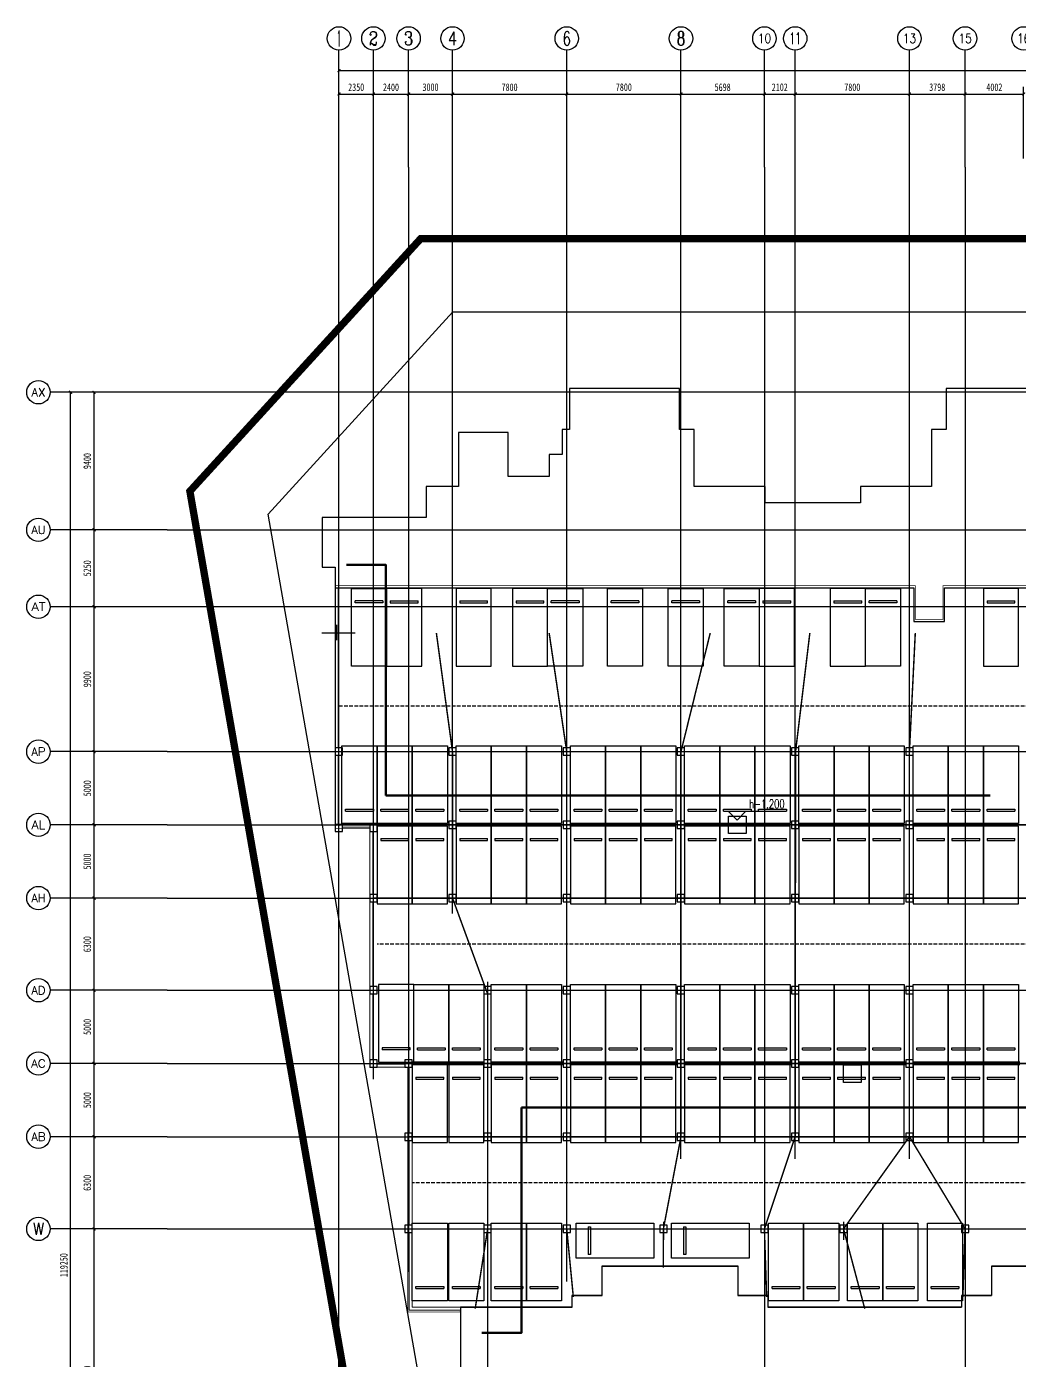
# Model space of a CAD drawing. Extents: x 64025 to 333417, y 2935 to 166261.
# Drawn here: x 64025 to 131804, y 75167 to 166261 of the extents above; entities that cross this region are included whole.
import ezdxf
from ezdxf.enums import TextEntityAlignment as Align

# ---------------------------------------------------------------- set-up
doc = ezdxf.new("R2010")
doc.units = 0
doc.header["$LTSCALE"] = 1000
doc.header["$MEASUREMENT"] = 0
doc.linetypes.add('__DASH', pattern=[0.35, 0.25, -0.1])
doc.linetypes.add('DOTE', pattern=[2.42, 2, -0.2, 0.02, -0.2])
for name, color, linetype in [('AXIS', 3, 'Continuous'), ('AXIS_TEXT', 7, 'Continuous'), ('COLUMN', 9, 'Continuous'), ('DIM_ELEV', 3, 'Continuous'), ('DOTE', 1, 'Continuous'), ('NT-PY', 1, 'Continuous'), ('PUB_TEXT', 7, 'Continuous'), ('WALL', 9, 'Continuous'), ('住宅楼', 30, 'Continuous'), ('普通机动车位', 143, 'Continuous'), ('梁布置', 2, 'Continuous'), ('车行线', 2, 'Continuous'), ('道路红线', 7, 'Continuous'), ('防火分区', 4, 'Continuous'), ('集水坑', 4, 'Continuous')]:
    doc.layers.add(name, color=color, linetype=linetype)
doc.layers.add('挡土墙', color=2, linetype='Continuous', lineweight=9)
doc.styles.add('_TCH_AXIS', font='COMPLEX', dxfattribs={"bigfont": 'GBCBIG'})
doc.styles.add('_TCH_DIM', font='SIMPLEX', dxfattribs={"bigfont": 'GBCBIG'})
doc.styles.add('COMPLEX', font='COMPLEX')
doc.styles.add('黑体_T3', font='simhei.ttf', dxfattribs={"width": 0.7})
doc.dimstyles.new('_TCH_ARCH&&200', dxfattribs={"dimtxt": 522.78481, "dimasz": 200, "dimexe": 500, "dimexo": 600, "dimgap": 200, "dimtad": 1, "dimdec": 0, "dimzin": 0, "dimdsep": 46, "dimtxsty": '黑体_T3', "dimblk": 'ARCHTICK', "dimcen": 0.09, "dimclrt": 7, "dimazin": 2, "dimtfac": 1, "dimtdec": 0, "dimtix": 1, "dimtmove": 2, "dimatfit": 3, "dimfxl": 0, "dimtolj": 1, "dimtzin": 0, "dimarcsym": 0})

# ---------------------------------------------------------------- blocks, each defined once
blk = doc.blocks.new('ptcw')
at = {"layer": '普通机动车位', "color": 251, "ltscale": 10}
for p, q in [((344174, 107795), (344174, 107645)), ((344174, 107795), (346074, 107795)), ((344174, 107645), (346074, 107645)), ((346074, 107645), (346074, 107795))]:
    blk.add_line(p, q, dxfattribs=at)
blk.add_lwpolyline([(346324, 108620), (343924, 108620), (343924, 103320), (346324, 103320)], close=True, dxfattribs=at)
blk = doc.blocks.new('766667')
at = {"layer": '车行线', "linetype": '__DASH'}
for p, q in [((1732017, -670593), (1666641, -670593)), ((1732017, -686861), (1669267, -686861)), ((1732017, -703161), (1671667, -703161))]:
    blk.add_line(p, q, dxfattribs=at)
blk = doc.blocks.new('5#住宅楼')
at = {"layer": 'DOTE'}
for p, q in [((0, -2161), (0, 1826)), ((-3000, 0), (7678, 0))]:
    blk.add_line(p, q, dxfattribs=at)
at = {"layer": '住宅楼'}
blk.add_lwpolyline([(43650, 10601), (35250, 10600), (35250, 8600), (33200, 8600), (33200, 7800), (20000, 7800), (20000, 8600), (17950, 8600), (17950, 10600), (8650, 10600), (8650, 8600), (6600, 8600), (6600, 7800), (-1000, 7800), (-1000, 1599), (-100, 1599), (-100, -100), (6800, -100), (6800, -100), (9900, -100), (9900, -100), (16700, -100), (16700, -100), (19800, -100), (19800, -100), (26700, -100), (26700, 3000), (31400, 3000), (31400, -100), (33400, -100), (33400, -100), (36700, -100), (36700, 1000), (46300, 1000), (46300, 3000), (53300, 3000), (53300, 7800), (46600, 7800), (46600, 8600), (46300, 8600), (46300, 12600), (43650, 12600)], close=True, dxfattribs=at)
blk = doc.blocks.new('13#住宅楼')
at = {"layer": 'DOTE'}
for p, q in [((1265, 0), (-1018, 0)), ((0, -486), (0, 561))]:
    blk.add_line(p, q, dxfattribs=at)
at = {"layer": '住宅楼'}
blk.add_lwpolyline([(-100, 3100), (39400, 3100), (39400, 800), (41500, 800), (41500, 3100), (65100, 3100), (65100, 7900), (62724, 7900), (62724, 8600), (59700, 8600), (59700, 10000), (56700, 10000), (56700, 13700), (53300, 13700), (53300, 10700), (50500, 10700), (50500, 12200), (49600, 12200), (49600, 13900), (49100, 13900), (49100, 16700), (41600, 16700), (41600, 13900), (40597, 13900), (40600, 10000), (35750, 10000), (35750, 8900), (34600, 8900), (34600, 8900), (30400, 8900), (30400, 8900), (29250, 8900), (29250, 10000), (24400, 10000), (24403, 13900), (23400, 13900), (23400, 16700), (15900, 16700), (15900, 13900), (15400, 13900), (15400, 12200), (14500, 12200), (14500, 10700), (11700, 10700), (11700, 13700), (8300, 13700), (8300, 10000), (6100, 10000), (6100, 7900), (-1000, 7900), (-1000, 4500), (-100, 4500)], close=True, dxfattribs=at)
blk = doc.blocks.new('第一防火分区')
at = {"layer": '防火分区', "color": 6, "const_width": 50}
blk.add_lwpolyline([(62700, 4570), (65076, 4570), (65076, 0), (41476, 0), (41476, -2300), (39578, -2300), (39578, 0), (0, 0), (0, -16595), (2326, -16595), (2326, -32880), (4726, -32880), (4726, -32630), (71056, -32630), (71056, -32132), (71056, -29981), (77777, -29981), (77777, -29181), (79806, -29181), (79806, -27281), (89006, -27281)], dxfattribs=at)
blk = doc.blocks.new('第三防火分区')
at = {"layer": '防火分区', "color": 6, "const_width": 50}
blk.add_lwpolyline([(38940, -24550), (41500, -24550), (41500, -23450), (51100, -23450), (51100, -21450), (58100, -21450), (58100, -16673), (51400, -16673), (51400, -15873), (51050, -15873), (49350, -15873), (49350, -13870), (48450, -13870), (40049, -13877), (40050, -15874), (38000, -15874), (38000, -16672), (24798, -16673), (24798, -15873), (22748, -15873), (22748, -13873), (13448, -13873), (13448, -15874), (11398, -15874), (11398, -16674), (3800, -16675), (3800, -16965), (200, -16975), (200, -250), (0, -250), (0, 0), (66329, 0), (66329, 498), (66329, 2649), (73050, 2649), (73050, 3449), (75079, 3449), (75079, 5350), (84279, 5350), (84279, 3483), (86429, 3483), (86429, 2683), (93129, 2683), (93129, 2201), (99528, 2200), (99528, -3216), (103331, -3216), (103331, -5600), (102850, -5600), (102850, -36194), (102850, -37800), (98650, -37800), (98650, -41100), (95950, -41100), (95950, -39700), (95950, -39700), (95950, -37193), (94228, -37193), (94228, -36493), (84528, -36493), (84528, -35293), (82628, -35293), (82628, -31593), (79728, -31593), (79728, -35293), (77828, -35293), (77828, -36493), (68250, -36493), (68250, -37193), (66350, -37193), (66350, -40124), (52450, -40124), (52450, -32424), (11399, -32424), (11399, -24550), (11601, -24550), (11600, -24550), (14700, -24550), (14700, -24550), (21498, -24550), (22430, -24550), (23512, -24550), (24600, -24550), (31500, -24550), (31500, -21450), (36200, -21450), (36200, -24550), (38200, -24550), (38940, -24550)], dxfattribs=at)
blk = doc.blocks.new('_ArchTick')
at = {"color": 0, "linetype": 'ByBlock', "const_width": 0.4}
blk.add_lwpolyline([(-0.5, -0.5), (0.5, 0.5)], dxfattribs=at)
blk = doc.blocks.new('*D71')
at = {"layer": 'AXIS', "color": 0, "lineweight": -2, "transparency": 16777216}
for p, q in [((73025, 84142), (68125, 84142)), ((68625, 64092), (68625, 84142)), ((73025, 64092), (68125, 64092))]:
    blk.add_line(p, q, dxfattribs=at)
at = {"layer": 'Defpoints', "color": 0, "transparency": 16777216}
for p in [(68625, 84142), (73625, 84142), (73625, 64092)]:
    blk.add_point(p, dxfattribs=at)
at = {"layer": 'AXIS', "color": 0, "lineweight": -2, "transparency": 16777216, "xscale": 200, "yscale": 200, "zscale": 200}
for p, rotation in [((68625, 84142), 90), ((68625, 64092), 270)]:
    blk.add_blockref('_ArchTick', p, dxfattribs=dict(at, rotation=rotation))
at = {"layer": 'AXIS', "color": 7, "transparency": 16777216, "insert": (68163, 74117), "char_height": 522.8, "attachment_point": 5, "rotation": 90, "style": '黑体_T3'}
blk.add_mtext('\\A1;20050', dxfattribs=at)
blk = doc.blocks.new('*D72')
at = {"layer": 'AXIS', "color": 0, "lineweight": -2, "transparency": 16777216}
for p, q in [((73025, 90442), (68125, 90442)), ((68625, 84142), (68625, 90442)), ((73025, 84142), (68125, 84142))]:
    blk.add_line(p, q, dxfattribs=at)
at = {"layer": 'Defpoints', "color": 0, "transparency": 16777216}
for p in [(68625, 90442), (73625, 90442), (73625, 84142)]:
    blk.add_point(p, dxfattribs=at)
at = {"layer": 'AXIS', "color": 0, "lineweight": -2, "transparency": 16777216, "xscale": 200, "yscale": 200, "zscale": 200}
for p, rotation in [((68625, 90442), 90), ((68625, 84142), 270)]:
    blk.add_blockref('_ArchTick', p, dxfattribs=dict(at, rotation=rotation))
at = {"layer": 'AXIS', "color": 7, "transparency": 16777216, "insert": (68163, 87292), "char_height": 522.8, "attachment_point": 5, "rotation": 90, "style": '黑体_T3'}
blk.add_mtext('\\A1;6300', dxfattribs=at)
blk = doc.blocks.new('*D73')
at = {"layer": 'AXIS', "color": 0, "lineweight": -2, "transparency": 16777216}
for p, q in [((73025, 95442), (68125, 95442)), ((68625, 90442), (68625, 95442)), ((73025, 90442), (68125, 90442))]:
    blk.add_line(p, q, dxfattribs=at)
at = {"layer": 'Defpoints', "color": 0, "transparency": 16777216}
for p in [(68625, 95442), (73625, 95442), (73625, 90442)]:
    blk.add_point(p, dxfattribs=at)
at = {"layer": 'AXIS', "color": 0, "lineweight": -2, "transparency": 16777216, "xscale": 200, "yscale": 200, "zscale": 200}
for p, rotation in [((68625, 95442), 90), ((68625, 90442), 270)]:
    blk.add_blockref('_ArchTick', p, dxfattribs=dict(at, rotation=rotation))
at = {"layer": 'AXIS', "color": 7, "transparency": 16777216, "insert": (68163, 92942), "char_height": 522.8, "attachment_point": 5, "rotation": 90, "style": '黑体_T3'}
blk.add_mtext('\\A1;5000', dxfattribs=at)
blk = doc.blocks.new('*D74')
at = {"layer": 'AXIS', "color": 0, "lineweight": -2, "transparency": 16777216}
for p, q in [((73025, 100442), (68125, 100442)), ((68625, 95442), (68625, 100442)), ((73025, 95442), (68125, 95442))]:
    blk.add_line(p, q, dxfattribs=at)
at = {"layer": 'Defpoints', "color": 0, "transparency": 16777216}
for p in [(68625, 100442), (73625, 100442), (73625, 95442)]:
    blk.add_point(p, dxfattribs=at)
at = {"layer": 'AXIS', "color": 0, "lineweight": -2, "transparency": 16777216, "xscale": 200, "yscale": 200, "zscale": 200}
for p, rotation in [((68625, 100442), 90), ((68625, 95442), 270)]:
    blk.add_blockref('_ArchTick', p, dxfattribs=dict(at, rotation=rotation))
at = {"layer": 'AXIS', "color": 7, "transparency": 16777216, "insert": (68163, 97942), "char_height": 522.8, "attachment_point": 5, "rotation": 90, "style": '黑体_T3'}
blk.add_mtext('\\A1;5000', dxfattribs=at)
blk = doc.blocks.new('*D75')
at = {"layer": 'AXIS', "color": 0, "lineweight": -2, "transparency": 16777216}
for p, q in [((73025, 106742), (68125, 106742)), ((68625, 100442), (68625, 106742)), ((73025, 100442), (68125, 100442))]:
    blk.add_line(p, q, dxfattribs=at)
at = {"layer": 'Defpoints', "color": 0, "transparency": 16777216}
for p in [(68625, 106742), (73625, 106742), (73625, 100442)]:
    blk.add_point(p, dxfattribs=at)
at = {"layer": 'AXIS', "color": 0, "lineweight": -2, "transparency": 16777216, "xscale": 200, "yscale": 200, "zscale": 200}
for p, rotation in [((68625, 106742), 90), ((68625, 100442), 270)]:
    blk.add_blockref('_ArchTick', p, dxfattribs=dict(at, rotation=rotation))
at = {"layer": 'AXIS', "color": 7, "transparency": 16777216, "insert": (68163, 103592), "char_height": 522.8, "attachment_point": 5, "rotation": 90, "style": '黑体_T3'}
blk.add_mtext('\\A1;6300', dxfattribs=at)
blk = doc.blocks.new('*D76')
at = {"layer": 'AXIS', "color": 0, "lineweight": -2, "transparency": 16777216}
for p, q in [((73025, 111742), (68125, 111742)), ((68625, 106742), (68625, 111742)), ((73025, 106742), (68125, 106742))]:
    blk.add_line(p, q, dxfattribs=at)
at = {"layer": 'Defpoints', "color": 0, "transparency": 16777216}
for p in [(68625, 111742), (73625, 111742), (73625, 106742)]:
    blk.add_point(p, dxfattribs=at)
at = {"layer": 'AXIS', "color": 0, "lineweight": -2, "transparency": 16777216, "xscale": 200, "yscale": 200, "zscale": 200}
for p, rotation in [((68625, 111742), 90), ((68625, 106742), 270)]:
    blk.add_blockref('_ArchTick', p, dxfattribs=dict(at, rotation=rotation))
at = {"layer": 'AXIS', "color": 7, "transparency": 16777216, "insert": (68163, 109242), "char_height": 522.8, "attachment_point": 5, "rotation": 90, "style": '黑体_T3'}
blk.add_mtext('\\A1;5000', dxfattribs=at)
blk = doc.blocks.new('*D77')
at = {"layer": 'AXIS', "color": 0, "lineweight": -2, "transparency": 16777216}
for p, q in [((73025, 116742), (68125, 116742)), ((68625, 111742), (68625, 116742)), ((73025, 111742), (68125, 111742))]:
    blk.add_line(p, q, dxfattribs=at)
at = {"layer": 'Defpoints', "color": 0, "transparency": 16777216}
for p in [(68625, 116742), (73625, 116742), (73625, 111742)]:
    blk.add_point(p, dxfattribs=at)
at = {"layer": 'AXIS', "color": 0, "lineweight": -2, "transparency": 16777216, "xscale": 200, "yscale": 200, "zscale": 200}
for p, rotation in [((68625, 116742), 90), ((68625, 111742), 270)]:
    blk.add_blockref('_ArchTick', p, dxfattribs=dict(at, rotation=rotation))
at = {"layer": 'AXIS', "color": 7, "transparency": 16777216, "insert": (68163, 114242), "char_height": 522.8, "attachment_point": 5, "rotation": 90, "style": '黑体_T3'}
blk.add_mtext('\\A1;5000', dxfattribs=at)
blk = doc.blocks.new('*D78')
at = {"layer": 'AXIS', "color": 0, "lineweight": -2, "transparency": 16777216}
for p, q in [((73025, 126642), (68125, 126642)), ((68625, 116742), (68625, 126642)), ((73025, 116742), (68125, 116742))]:
    blk.add_line(p, q, dxfattribs=at)
at = {"layer": 'Defpoints', "color": 0, "transparency": 16777216}
for p in [(68625, 126642), (73625, 126642), (73625, 116742)]:
    blk.add_point(p, dxfattribs=at)
at = {"layer": 'AXIS', "color": 0, "lineweight": -2, "transparency": 16777216, "xscale": 200, "yscale": 200, "zscale": 200}
for p, rotation in [((68625, 126642), 90), ((68625, 116742), 270)]:
    blk.add_blockref('_ArchTick', p, dxfattribs=dict(at, rotation=rotation))
at = {"layer": 'AXIS', "color": 7, "transparency": 16777216, "insert": (68163, 121692), "char_height": 522.8, "attachment_point": 5, "rotation": 90, "style": '黑体_T3'}
blk.add_mtext('\\A1;9900', dxfattribs=at)
blk = doc.blocks.new('*D79')
at = {"layer": 'AXIS', "color": 0, "lineweight": -2, "transparency": 16777216}
for p, q in [((73025, 131892), (68125, 131892)), ((68625, 126642), (68625, 131892)), ((73025, 126642), (68125, 126642))]:
    blk.add_line(p, q, dxfattribs=at)
at = {"layer": 'Defpoints', "color": 0, "transparency": 16777216}
for p in [(68625, 131892), (73625, 131892), (73625, 126642)]:
    blk.add_point(p, dxfattribs=at)
at = {"layer": 'AXIS', "color": 0, "lineweight": -2, "transparency": 16777216, "xscale": 200, "yscale": 200, "zscale": 200}
for p, rotation in [((68625, 131892), 90), ((68625, 126642), 270)]:
    blk.add_blockref('_ArchTick', p, dxfattribs=dict(at, rotation=rotation))
at = {"layer": 'AXIS', "color": 7, "transparency": 16777216, "insert": (68163, 129267), "char_height": 522.8, "attachment_point": 5, "rotation": 90, "style": '黑体_T3'}
blk.add_mtext('\\A1;5250', dxfattribs=at)
blk = doc.blocks.new('*D80')
at = {"layer": 'AXIS', "color": 0, "lineweight": -2, "transparency": 16777216}
for p, q in [((73025, 141292), (68125, 141292)), ((68625, 131892), (68625, 141292)), ((73025, 131892), (68125, 131892))]:
    blk.add_line(p, q, dxfattribs=at)
at = {"layer": 'Defpoints', "color": 0, "transparency": 16777216}
for p in [(68625, 141292), (73625, 141292), (73625, 131892)]:
    blk.add_point(p, dxfattribs=at)
at = {"layer": 'AXIS', "color": 0, "lineweight": -2, "transparency": 16777216, "xscale": 200, "yscale": 200, "zscale": 200}
for p, rotation in [((68625, 141292), 90), ((68625, 131892), 270)]:
    blk.add_blockref('_ArchTick', p, dxfattribs=dict(at, rotation=rotation))
at = {"layer": 'AXIS', "color": 7, "transparency": 16777216, "insert": (68163, 136592), "char_height": 522.8, "attachment_point": 5, "rotation": 90, "style": '黑体_T3'}
blk.add_mtext('\\A1;9400', dxfattribs=at)
blk = doc.blocks.new('*D81')
at = {"layer": 'AXIS', "color": 0, "lineweight": -2, "transparency": 16777216}
for p, q in [((73025, 141292), (66525, 141292)), ((67025, 22042), (67025, 141292)), ((73025, 22042), (66525, 22042))]:
    blk.add_line(p, q, dxfattribs=at)
at = {"layer": 'Defpoints', "color": 0, "transparency": 16777216}
for p in [(67025, 141292), (73625, 141292), (73625, 22042)]:
    blk.add_point(p, dxfattribs=at)
at = {"layer": 'AXIS', "color": 0, "lineweight": -2, "transparency": 16777216, "xscale": 200, "yscale": 200, "zscale": 200}
for p, rotation in [((67025, 141292), 90), ((67025, 22042), 270)]:
    blk.add_blockref('_ArchTick', p, dxfattribs=dict(at, rotation=rotation))
at = {"layer": 'AXIS', "color": 7, "transparency": 16777216, "insert": (66563, 81667), "char_height": 522.8, "attachment_point": 5, "rotation": 90, "style": '黑体_T3'}
blk.add_mtext('\\A1;119250', dxfattribs=at)
blk = doc.blocks.new('*D82')
at = {"layer": 'AXIS', "color": 0, "lineweight": -2, "transparency": 16777216}
for p, q in [((85350, 157261), (85350, 162161)), ((87700, 157261), (87700, 162161)), ((85350, 161661), (87700, 161661))]:
    blk.add_line(p, q, dxfattribs=at)
at = {"layer": 'Defpoints', "color": 0, "transparency": 16777216}
for p in [(87700, 161661), (85350, 156661), (87700, 156661)]:
    blk.add_point(p, dxfattribs=at)
at = {"layer": 'AXIS', "color": 0, "lineweight": -2, "transparency": 16777216, "xscale": 200, "yscale": 200, "zscale": 200, "rotation": 180}
blk.add_blockref('_ArchTick', (85350, 161661), dxfattribs=at)
at = {"layer": 'AXIS', "color": 0, "lineweight": -2, "transparency": 16777216, "xscale": 200, "yscale": 200, "zscale": 200}
blk.add_blockref('_ArchTick', (87700, 161661), dxfattribs=at)
at = {"layer": 'AXIS', "color": 7, "transparency": 16777216, "insert": (86525, 162123), "char_height": 522.8, "attachment_point": 5, "style": '黑体_T3'}
blk.add_mtext('\\A1;2350', dxfattribs=at)
blk = doc.blocks.new('*D83')
at = {"layer": 'AXIS', "color": 0, "lineweight": -2, "transparency": 16777216}
for p, q in [((87700, 157261), (87700, 162161)), ((90100, 157261), (90100, 162161)), ((87700, 161661), (90100, 161661))]:
    blk.add_line(p, q, dxfattribs=at)
at = {"layer": 'Defpoints', "color": 0, "transparency": 16777216}
for p in [(90100, 161661), (87700, 156661), (90100, 156661)]:
    blk.add_point(p, dxfattribs=at)
at = {"layer": 'AXIS', "color": 0, "lineweight": -2, "transparency": 16777216, "xscale": 200, "yscale": 200, "zscale": 200, "rotation": 180}
blk.add_blockref('_ArchTick', (87700, 161661), dxfattribs=at)
at = {"layer": 'AXIS', "color": 0, "lineweight": -2, "transparency": 16777216, "xscale": 200, "yscale": 200, "zscale": 200}
blk.add_blockref('_ArchTick', (90100, 161661), dxfattribs=at)
at = {"layer": 'AXIS', "color": 7, "transparency": 16777216, "insert": (88900, 162123), "char_height": 522.8, "attachment_point": 5, "style": '黑体_T3'}
blk.add_mtext('\\A1;2400', dxfattribs=at)
blk = doc.blocks.new('*D84')
at = {"layer": 'AXIS', "color": 0, "lineweight": -2, "transparency": 16777216}
for p, q in [((90100, 157261), (90100, 162161)), ((93100, 157261), (93100, 162161)), ((90100, 161661), (93100, 161661))]:
    blk.add_line(p, q, dxfattribs=at)
at = {"layer": 'Defpoints', "color": 0, "transparency": 16777216}
for p in [(93100, 161661), (90100, 156661), (93100, 156661)]:
    blk.add_point(p, dxfattribs=at)
at = {"layer": 'AXIS', "color": 0, "lineweight": -2, "transparency": 16777216, "xscale": 200, "yscale": 200, "zscale": 200, "rotation": 180}
blk.add_blockref('_ArchTick', (90100, 161661), dxfattribs=at)
at = {"layer": 'AXIS', "color": 0, "lineweight": -2, "transparency": 16777216, "xscale": 200, "yscale": 200, "zscale": 200}
blk.add_blockref('_ArchTick', (93100, 161661), dxfattribs=at)
at = {"layer": 'AXIS', "color": 7, "transparency": 16777216, "insert": (91600, 162123), "char_height": 522.8, "attachment_point": 5, "style": '黑体_T3'}
blk.add_mtext('\\A1;3000', dxfattribs=at)
blk = doc.blocks.new('*D85')
at = {"layer": 'AXIS', "color": 0, "lineweight": -2, "transparency": 16777216}
for p, q in [((93100, 157261), (93100, 162161)), ((100900, 157261), (100900, 162161)), ((93100, 161661), (100900, 161661))]:
    blk.add_line(p, q, dxfattribs=at)
at = {"layer": 'Defpoints', "color": 0, "transparency": 16777216}
for p in [(100900, 161661), (93100, 156661), (100900, 156661)]:
    blk.add_point(p, dxfattribs=at)
at = {"layer": 'AXIS', "color": 0, "lineweight": -2, "transparency": 16777216, "xscale": 200, "yscale": 200, "zscale": 200, "rotation": 180}
blk.add_blockref('_ArchTick', (93100, 161661), dxfattribs=at)
at = {"layer": 'AXIS', "color": 0, "lineweight": -2, "transparency": 16777216, "xscale": 200, "yscale": 200, "zscale": 200}
blk.add_blockref('_ArchTick', (100900, 161661), dxfattribs=at)
at = {"layer": 'AXIS', "color": 7, "transparency": 16777216, "insert": (97000, 162123), "char_height": 522.8, "attachment_point": 5, "style": '黑体_T3'}
blk.add_mtext('\\A1;7800', dxfattribs=at)
blk = doc.blocks.new('*D86')
at = {"layer": 'AXIS', "color": 0, "lineweight": -2, "transparency": 16777216}
for p, q in [((100900, 157261), (100900, 162161)), ((108700, 157261), (108700, 162161)), ((100900, 161661), (108700, 161661))]:
    blk.add_line(p, q, dxfattribs=at)
at = {"layer": 'Defpoints', "color": 0, "transparency": 16777216}
for p in [(108700, 161661), (100900, 156661), (108700, 156661)]:
    blk.add_point(p, dxfattribs=at)
at = {"layer": 'AXIS', "color": 0, "lineweight": -2, "transparency": 16777216, "xscale": 200, "yscale": 200, "zscale": 200, "rotation": 180}
blk.add_blockref('_ArchTick', (100900, 161661), dxfattribs=at)
at = {"layer": 'AXIS', "color": 0, "lineweight": -2, "transparency": 16777216, "xscale": 200, "yscale": 200, "zscale": 200}
blk.add_blockref('_ArchTick', (108700, 161661), dxfattribs=at)
at = {"layer": 'AXIS', "color": 7, "transparency": 16777216, "insert": (104800, 162123), "char_height": 522.8, "attachment_point": 5, "style": '黑体_T3'}
blk.add_mtext('\\A1;7800', dxfattribs=at)
blk = doc.blocks.new('*D87')
at = {"layer": 'AXIS', "color": 0, "lineweight": -2, "transparency": 16777216}
for p, q in [((108700, 157261), (108700, 162161)), ((114398, 157261), (114398, 162161)), ((108700, 161661), (114398, 161661))]:
    blk.add_line(p, q, dxfattribs=at)
at = {"layer": 'Defpoints', "color": 0, "transparency": 16777216}
for p in [(114398, 161661), (108700, 156661), (114398, 156661)]:
    blk.add_point(p, dxfattribs=at)
at = {"layer": 'AXIS', "color": 0, "lineweight": -2, "transparency": 16777216, "xscale": 200, "yscale": 200, "zscale": 200, "rotation": 180}
blk.add_blockref('_ArchTick', (108700, 161661), dxfattribs=at)
at = {"layer": 'AXIS', "color": 0, "lineweight": -2, "transparency": 16777216, "xscale": 200, "yscale": 200, "zscale": 200}
blk.add_blockref('_ArchTick', (114398, 161661), dxfattribs=at)
at = {"layer": 'AXIS', "color": 7, "transparency": 16777216, "insert": (111549, 162123), "char_height": 522.8, "attachment_point": 5, "style": '黑体_T3'}
blk.add_mtext('\\A1;5698', dxfattribs=at)
blk = doc.blocks.new('*D88')
at = {"layer": 'AXIS', "color": 0, "lineweight": -2, "transparency": 16777216}
for p, q in [((114398, 157261), (114398, 162161)), ((116500, 157261), (116500, 162161)), ((114398, 161661), (116500, 161661))]:
    blk.add_line(p, q, dxfattribs=at)
at = {"layer": 'Defpoints', "color": 0, "transparency": 16777216}
for p in [(116500, 161661), (114398, 156661), (116500, 156661)]:
    blk.add_point(p, dxfattribs=at)
at = {"layer": 'AXIS', "color": 0, "lineweight": -2, "transparency": 16777216, "xscale": 200, "yscale": 200, "zscale": 200, "rotation": 180}
blk.add_blockref('_ArchTick', (114398, 161661), dxfattribs=at)
at = {"layer": 'AXIS', "color": 0, "lineweight": -2, "transparency": 16777216, "xscale": 200, "yscale": 200, "zscale": 200}
blk.add_blockref('_ArchTick', (116500, 161661), dxfattribs=at)
at = {"layer": 'AXIS', "color": 7, "transparency": 16777216, "insert": (115449, 162123), "char_height": 522.8, "attachment_point": 5, "style": '黑体_T3'}
blk.add_mtext('\\A1;2102', dxfattribs=at)
blk = doc.blocks.new('*D89')
at = {"layer": 'AXIS', "color": 0, "lineweight": -2, "transparency": 16777216}
for p, q in [((116500, 157261), (116500, 162161)), ((124300, 157261), (124300, 162161)), ((116500, 161661), (124300, 161661))]:
    blk.add_line(p, q, dxfattribs=at)
at = {"layer": 'Defpoints', "color": 0, "transparency": 16777216}
for p in [(124300, 161661), (116500, 156661), (124300, 156661)]:
    blk.add_point(p, dxfattribs=at)
at = {"layer": 'AXIS', "color": 0, "lineweight": -2, "transparency": 16777216, "xscale": 200, "yscale": 200, "zscale": 200, "rotation": 180}
blk.add_blockref('_ArchTick', (116500, 161661), dxfattribs=at)
at = {"layer": 'AXIS', "color": 0, "lineweight": -2, "transparency": 16777216, "xscale": 200, "yscale": 200, "zscale": 200}
blk.add_blockref('_ArchTick', (124300, 161661), dxfattribs=at)
at = {"layer": 'AXIS', "color": 7, "transparency": 16777216, "insert": (120400, 162123), "char_height": 522.8, "attachment_point": 5, "style": '黑体_T3'}
blk.add_mtext('\\A1;7800', dxfattribs=at)
blk = doc.blocks.new('*D90')
at = {"layer": 'AXIS', "color": 0, "lineweight": -2, "transparency": 16777216}
for p, q in [((124300, 157261), (124300, 162161)), ((128098, 157261), (128098, 162161)), ((124300, 161661), (128098, 161661))]:
    blk.add_line(p, q, dxfattribs=at)
at = {"layer": 'Defpoints', "color": 0, "transparency": 16777216}
for p in [(128098, 161661), (124300, 156661), (128098, 156661)]:
    blk.add_point(p, dxfattribs=at)
at = {"layer": 'AXIS', "color": 0, "lineweight": -2, "transparency": 16777216, "xscale": 200, "yscale": 200, "zscale": 200, "rotation": 180}
blk.add_blockref('_ArchTick', (124300, 161661), dxfattribs=at)
at = {"layer": 'AXIS', "color": 0, "lineweight": -2, "transparency": 16777216, "xscale": 200, "yscale": 200, "zscale": 200}
blk.add_blockref('_ArchTick', (128098, 161661), dxfattribs=at)
at = {"layer": 'AXIS', "color": 7, "transparency": 16777216, "insert": (126199, 162123), "char_height": 522.8, "attachment_point": 5, "style": '黑体_T3'}
blk.add_mtext('\\A1;3798', dxfattribs=at)
blk = doc.blocks.new('*D91')
at = {"layer": 'AXIS', "color": 0, "lineweight": -2, "transparency": 16777216}
for p, q in [((128098, 157261), (128098, 162161)), ((132100, 157261), (132100, 162161)), ((128098, 161661), (132100, 161661))]:
    blk.add_line(p, q, dxfattribs=at)
at = {"layer": 'Defpoints', "color": 0, "transparency": 16777216}
for p in [(132100, 161661), (128098, 156661), (132100, 156661)]:
    blk.add_point(p, dxfattribs=at)
at = {"layer": 'AXIS', "color": 0, "lineweight": -2, "transparency": 16777216, "xscale": 200, "yscale": 200, "zscale": 200, "rotation": 180}
blk.add_blockref('_ArchTick', (128098, 161661), dxfattribs=at)
at = {"layer": 'AXIS', "color": 0, "lineweight": -2, "transparency": 16777216, "xscale": 200, "yscale": 200, "zscale": 200}
blk.add_blockref('_ArchTick', (132100, 161661), dxfattribs=at)
at = {"layer": 'AXIS', "color": 7, "transparency": 16777216, "insert": (130099, 162123), "char_height": 522.8, "attachment_point": 5, "style": '黑体_T3'}
blk.add_mtext('\\A1;4002', dxfattribs=at)
blk = doc.blocks.new('*D118')
at = {"layer": 'AXIS', "color": 0, "lineweight": -2, "transparency": 16777216}
for p, q in [((85350, 157261), (85350, 163761)), ((85350, 163261), (305700, 163261)), ((305700, 157261), (305700, 163761))]:
    blk.add_line(p, q, dxfattribs=at)
at = {"layer": 'Defpoints', "color": 0, "transparency": 16777216}
for p in [(305700, 163261), (85350, 156661), (305700, 156661)]:
    blk.add_point(p, dxfattribs=at)
at = {"layer": 'AXIS', "color": 0, "lineweight": -2, "transparency": 16777216, "xscale": 200, "yscale": 200, "zscale": 200, "rotation": 180}
blk.add_blockref('_ArchTick', (85350, 163261), dxfattribs=at)
at = {"layer": 'AXIS', "color": 0, "lineweight": -2, "transparency": 16777216, "xscale": 200, "yscale": 200, "zscale": 200}
blk.add_blockref('_ArchTick', (305700, 163261), dxfattribs=at)
at = {"layer": 'AXIS', "color": 7, "transparency": 16777216, "insert": (195525, 163723), "char_height": 522.8, "attachment_point": 5, "style": '黑体_T3'}
blk.add_mtext('\\A1;220350', dxfattribs=at)
blk = doc.blocks.new('_FZHK')
blk.add_lwpolyline([(-0.5, -0.5), (0.5, -0.5), (0.5, 0.5), (-0.5, 0.5)], close=True)
blk = doc.blocks.new('_AXISO')
blk.add_circle((0, 0), 0.5)
at = {"layer": 'AXIS_TEXT', "style": 'COMPLEX', "width": 1.041667}
blk.add_attdef('A', text='', height=0.56, dxfattribs=at).set_placement((-0.25, -0.28), (0.25, -0.28), align=Align.FIT)

msp = doc.modelspace()

# ---------------------------------------------------------------- linework, layer by layer
at = {"layer": 'AXIS'}
for p, q in [((85349.8, 156661.3), (85349.8, 164661.3)), ((87700.3, 156661.3), (87700.3, 164661.3)), ((90100.3, 156661.3), (90100.3, 164661.3)), ((93100.3, 156661.3), (93100.3, 164661.3)), ((100900.3, 156661.3), (100900.3, 164661.3)), ((108700.3, 156661.3), (108700.3, 164661.3)), ((114398.2, 156661.3), (114398.2, 164661.3)), ((116500.3, 156661.3), (116500.3, 164661.3)), ((124300.3, 156661.3), (124300.3, 164661.3)), ((128098.2, 156661.3), (128098.2, 164661.3)), ((73624.8, 141292.1), (65624.8, 141292.1)), ((73624.8, 131892.1), (65624.8, 131892.1)), ((73624.8, 126642.1), (65624.8, 126642.1)), ((73624.8, 116742.4), (65624.8, 116742.4)), ((73624.8, 111742.4), (65624.8, 111742.4)), ((73624.8, 106742.4), (65624.8, 106742.4)), ((73624.8, 100442.4), (65624.8, 100442.4)), ((73624.8, 95442.4), (65624.8, 95442.4)), ((73624.8, 90442.4), (65624.8, 90442.4)), ((73624.8, 84142.4), (65624.8, 84142.4))]:
    msp.add_line(p, q, dxfattribs=at)
at = {"layer": 'DIM_ELEV'}
for p, q in [((112532.2, 112067.4), (111932.2, 112667.4)), ((111932.2, 112667.4), (115732.2, 112667.4)), ((112532.2, 112067.4), (113132.2, 112667.4))]:
    msp.add_line(p, q, dxfattribs=at)
at = {"layer": 'DOTE'}
for p, q in [((85349.8, 12535), (85349.8, 156661.3)), ((87700.3, 94373), (87700.3, 156661.3)), ((90100.3, 156661.3), (90100.3, 81217.5)), ((93100.3, 105682.6), (93100.3, 156661.3)), ((100900.3, 80562.1), (100900.3, 156661.3)), ((108700.3, 88930.4), (108700.3, 156661.3)), ((114398.2, 156661.3), (114398.2, 60659.5)), ((116500.3, 88930.4), (116500.3, 156661.3)), ((124300.3, 88930.4), (124300.3, 156661.3)), ((128098.2, 156661.3), (128098.2, 60659.5)), ((323816.8, 141292.1), (73624.8, 141292.1)), ((73624.8, 131892.1), (162980.8, 131892.1)), ((323816.8, 126642.1), (73624.8, 126642.1)), ((73624.8, 116742.4), (147950.3, 116742.4)), ((73624.8, 111742.4), (147950.3, 111742.4)), ((73624.8, 106742.4), (147950.3, 106742.4)), ((73624.8, 100442.4), (147950.3, 100442.4)), ((95500.3, 101011.5), (95500.3, 12535)), ((73624.8, 95442.4), (147950.3, 95442.4)), ((73624.8, 90442.4), (147950.3, 90442.4)), ((73624.8, 84142.4), (147950.3, 84142.4)), ((107500.2, 84629.9), (107500.2, 83394)), ((119800.3, 84629.9), (119800.3, 83394))]:
    msp.add_line(p, q, dxfattribs=at)
at = {"layer": 'NT-PY', "lineweight": 50}
for points in [[(85860.8, 129492.6), (88550.3, 129492.6), (88550.3, 113742.4)], [(129813.1, 113742.4), (88550.3, 113742.4)], [(95111.5, 77042), (97801, 77042), (97801, 92442.4)], [(97801, 92442.4), (149700.3, 92442.4)]]:
    msp.add_lwpolyline(points, dxfattribs=at)
at = {"layer": 'WALL'}
for p, q in [((85199.8, 111677.4), (85199.8, 111677.4)), ((85374.8, 111677.4), (85374.8, 111677.4)), ((85549.8, 111677.4), (85549.8, 111677.4)), ((95250.3, 95542.1), (90350.3, 95542.1)), ((95250.3, 95342.1), (90350.3, 95342.1)), ((100650.3, 95542.2), (95750.3, 95542.1)), ((100650.3, 95342.2), (95750.3, 95342.1)), ((108450.3, 95542.2), (101150.3, 95542.2)), ((108450.3, 95342.2), (101150.3, 95342.2)), ((116250.3, 95542.2), (108950.3, 95542.2)), ((116250.3, 95342.2), (108950.3, 95342.2)), ((124050.3, 95542.3), (116750.3, 95542.2)), ((124050.3, 95342.3), (116750.3, 95342.2)), ((131850.3, 95542.3), (124550.3, 95542.3)), ((131850.3, 95342.3), (124550.3, 95342.3))]:
    msp.add_line(p, q, dxfattribs=at)
at = {"layer": '挡土墙'}
for p, q in [((85099.8, 127942.6), (85099.8, 116992.4)), ((85299.8, 127942.6), (85099.8, 127942.6)), ((85299.8, 127942.6), (85299.8, 116992.4)), ((85099.8, 116492.4), (85099.8, 111777.4)), ((85299.8, 116492.4), (85299.8, 111777.4)), ((85599.8, 111777.4), (87450.3, 111777.4)), ((85599.8, 111577.4), (87450.3, 111577.4)), ((87450.3, 111277.4), (87450.3, 106992.4)), ((87650.3, 111277.4), (87650.3, 106992.4)), ((87450.3, 106492.4), (87450.3, 100692.4)), ((87650.3, 106492.4), (87650.3, 100692.4)), ((87450.3, 100192.4), (87450.3, 95692.4)), ((87650.3, 100192.4), (87650.3, 95692.4)), ((87950.3, 95392.4), (89850.3, 95392.4)), ((87950.3, 95192.4), (89850.3, 95192.4)), ((90150.3, 95192.4), (90150.3, 90692.4)), ((90350.3, 95192.4), (90350.3, 90692.4)), ((90150.3, 90192.4), (90150.3, 84392.4)), ((90350.3, 90192.4), (90350.3, 84392.4)), ((90150.3, 83892.4), (90150.3, 78592.1)), ((90350.3, 83892.4), (90350.3, 78792.1)), ((90150.3, 78592.1), (93650.2, 78592.1)), ((90350.3, 78792.1), (93650.2, 78792.1)), ((93650.2, 78792.1), (93650.2, 78592.1))]:
    msp.add_line(p, q, dxfattribs=at)
at = {"layer": '梁布置', "const_width": 100}
for points in [[(87700.3, 100442.4), (147700.3, 100442.4), (147700.3, 116742.4), (146599.8, 124842.6)], [(93100.3, 116742.4), (91999.8, 124842.6)], [(101350.2, 79492.1), (100900.3, 84142.4), (100900.3, 116742.4), (99700, 124842.6)], [(108700.3, 116742.4), (110699.8, 124842.6)], [(116525.1, 116742.4), (117499.8, 124842.6)], [(124300.3, 116742.4), (124699.8, 124842.6)], [(85349.8, 116742.4), (147700.3, 116742.4)], [(93100.3, 116742.4), (93100.3, 106742.4), (95500.3, 100192.4), (95500.3, 84142.4)], [(108700.3, 116742.4), (108700.3, 90442.4), (107500.2, 84142.4)], [(114398.2, 84142.4), (116500.3, 90442.4), (116525.1, 116742.4)], [(124300.3, 90442.4), (124300.3, 116742.4)], [(87700.3, 111742.4), (147700.3, 111742.4)], [(87700.3, 106742.4), (147700.3, 106742.4)], [(147700.3, 95442.1), (90100.3, 95442.4)], [(90100.3, 90442.4), (147700.3, 90442.4)], [(124300.3, 90442.4), (119800.3, 84142.4)], [(124300.3, 90442.4), (128098.2, 84142.4)], [(147700.3, 84142.4), (90100.3, 84142.4)], [(95500.3, 84142.4), (94650.2, 78692.1)], [(107500.2, 84142.4), (107500.2, 81492.1)], [(114398.2, 84142.4), (114550.2, 79492.1)], [(119800.3, 84142.4), (121250.2, 78692.1)], [(128098.2, 84142.4), (127950.2, 79492.1)]]:
    msp.add_lwpolyline(points, dxfattribs=at)
at = {"layer": '道路红线', "color": 1, "linetype": 'DOTE', "ltscale": 5000, "const_width": 500, "flags": 128}
msp.add_lwpolyline([(138340.5, 11882.6), (96412.9, 12877.5), (75168.4, 134529), (90928.2, 151781.5), (95948.4, 151782.1), (194643.1, 151794.1), (290080.8, 151805.6), (293333.1, 151806), (296585.5, 151806.4), (308540.1, 151782.1), (322311.6, 138326), (322416.1, 138223.6), (329526.7, 131257.2), (329241.1, 125556.6), (323327.1, 7493), (183207.8, 10817.9), (183207.8, 10817.9)], dxfattribs=at)
at = {"layer": '道路红线', "color": 1, "linetype": 'DOTE', "ltscale": 5000, "flags": 128}
msp.add_lwpolyline([(183326.4, 15816.5), (100632.6, 17778.7), (80516.4, 132970), (93133.1, 146781.8), (95949, 146782.1), (194643.7, 146794.1), (290081.4, 146805.6), (293333.7, 146806), (296580.7, 146806.4), (306498.6, 146786.2), (318814.8, 134752.1), (318917, 134652), (324420.4, 129260.2), (324247.4, 125806.8), (318577, 12607.1), (183326.4, 15816.5)], dxfattribs=at)
at = {"layer": '集水坑'}
for points in [[(113150.3, 111142.4), (111950.3, 111142.4), (111950.3, 112342.4), (113150.3, 112342.4)], [(121000.3, 94142.2), (119800.3, 94142.2), (119800.3, 95342.2), (121000.3, 95342.2)]]:
    msp.add_lwpolyline(points, close=True, dxfattribs=at)

# ---------------------------------------------------------------- block references
at = {"layer": 'AXIS'}
ref = msp.add_blockref('_AXISO', (85349.8, 165461.3), dxfattribs=dict(at, xscale=1600, yscale=1600, zscale=1600))
ref.add_attrib('A', '1', dxfattribs={"layer": 'AXIS_TEXT', "height": 1089.5, "style": '_TCH_AXIS', "width": 0.555556}).set_placement((85220.1, 164916.5), (85479.5, 164916.5), align=Align.FIT)
ref = msp.add_blockref('_AXISO', (87700.3, 165461.3), dxfattribs=dict(at, xscale=1600, yscale=1600, zscale=1600))
ref.add_attrib('A', '2', dxfattribs={"layer": 'AXIS_TEXT', "height": 931.9, "style": '_TCH_AXIS'}).set_placement((87389.7, 164995.3), (88010.9, 164995.3), align=Align.FIT)
ref = msp.add_blockref('_AXISO', (90100.3, 165461.3), dxfattribs=dict(at, xscale=1600, yscale=1600, zscale=1600))
ref.add_attrib('A', '3', dxfattribs={"layer": 'AXIS_TEXT', "height": 931.9, "style": '_TCH_AXIS'}).set_placement((89789.7, 164995.3), (90410.9, 164995.3), align=Align.FIT)
ref = msp.add_blockref('_AXISO', (93100.3, 165461.3), dxfattribs=dict(at, xscale=1600, yscale=1600, zscale=1600))
ref.add_attrib('A', '4', dxfattribs={"layer": 'AXIS_TEXT', "height": 911.4, "style": '_TCH_AXIS', "width": 0.9375}).set_placement((92774.8, 165005.6), (93425.8, 165005.6), align=Align.FIT)
ref = msp.add_blockref('_AXISO', (100900.3, 165461.3), dxfattribs=dict(at, xscale=1600, yscale=1600, zscale=1600))
ref.add_attrib('A', '6', dxfattribs={"layer": 'AXIS_TEXT', "height": 952.3, "style": '_TCH_AXIS', "width": 0.928571}).set_placement((100605.5, 164985.1), (101195.1, 164985.1), align=Align.FIT)
ref = msp.add_blockref('_AXISO', (108700.3, 165461.3), dxfattribs=dict(at, xscale=1600, yscale=1600, zscale=1600))
ref.add_attrib('A', '8', dxfattribs={"layer": 'AXIS_TEXT', "height": 931.9, "style": '_TCH_AXIS'}).set_placement((108389.7, 164995.3), (109010.9, 164995.3), align=Align.FIT)
ref = msp.add_blockref('_AXISO', (114398.2, 165461.3), dxfattribs=dict(at, xscale=1600, yscale=1600, zscale=1600))
ref.add_attrib('A', '10', dxfattribs={"layer": 'AXIS_TEXT', "height": 642.28, "style": '_TCH_AXIS', "width": 1.034483}).set_placement((113939.4, 165140.1), (114856.9, 165140.1), align=Align.FIT)
ref = msp.add_blockref('_AXISO', (116500.3, 165461.3), dxfattribs=dict(at, xscale=1600, yscale=1600, zscale=1600))
ref.add_attrib('A', '11', dxfattribs={"layer": 'AXIS_TEXT', "height": 791.96, "style": '_TCH_AXIS', "width": 0.875}).set_placement((116104.3, 165065.3), (116896.3, 165065.3), align=Align.FIT)
ref = msp.add_blockref('_AXISO', (124300.3, 165461.3), dxfattribs=dict(at, xscale=1600, yscale=1600, zscale=1600))
ref.add_attrib('A', '13', dxfattribs={"layer": 'AXIS_TEXT', "height": 642.28, "style": '_TCH_AXIS', "width": 1.034483}).set_placement((123841.5, 165140.1), (124759.1, 165140.1), align=Align.FIT)
ref = msp.add_blockref('_AXISO', (128098.2, 165461.3), dxfattribs=dict(at, xscale=1600, yscale=1600, zscale=1600))
ref.add_attrib('A', '15', dxfattribs={"layer": 'AXIS_TEXT', "height": 642.28, "style": '_TCH_AXIS', "width": 1.034483}).set_placement((127639.4, 165140.1), (128556.9, 165140.1), align=Align.FIT)
ref = msp.add_blockref('_AXISO', (132100.3, 165461.3), dxfattribs=dict(at, xscale=1600, yscale=1600, zscale=1600))
ref.add_attrib('A', '16', dxfattribs={"layer": 'AXIS_TEXT', "height": 656.89, "style": '_TCH_AXIS'}).set_placement((131646.7, 165132.8), (132553.9, 165132.8), align=Align.FIT)
ref = msp.add_blockref('_AXISO', (64824.8, 141292.1), dxfattribs=dict(at, xscale=1600, yscale=1600, zscale=1600))
ref.add_attrib('A', 'AX', dxfattribs={"layer": 'AXIS_TEXT', "height": 564.34, "style": '_TCH_AXIS', "width": 0.923077}).set_placement((64341.1, 141010), (65308.5, 141010), align=Align.FIT)
ref = msp.add_blockref('_AXISO', (64824.8, 131892.1), dxfattribs=dict(at, xscale=1600, yscale=1600, zscale=1600))
ref.add_attrib('A', 'AU', dxfattribs={"layer": 'AXIS_TEXT', "height": 564.34, "style": '_TCH_AXIS', "width": 0.878049}).set_placement((64341.1, 131610), (65308.5, 131610), align=Align.FIT)
ref = msp.add_blockref('_AXISO', (64824.8, 126642.1), dxfattribs=dict(at, xscale=1600, yscale=1600, zscale=1600))
ref.add_attrib('A', 'AT', dxfattribs={"layer": 'AXIS_TEXT', "height": 564.34, "style": '_TCH_AXIS'}).set_placement((64341.1, 126360), (65308.5, 126360), align=Align.FIT)
ref = msp.add_blockref('_AXISO', (64824.8, 116742.4), dxfattribs=dict(at, xscale=1600, yscale=1600, zscale=1600))
ref.add_attrib('A', 'AP', dxfattribs={"layer": 'AXIS_TEXT', "height": 564.34, "style": '_TCH_AXIS', "width": 0.947368}).set_placement((64341.1, 116460.2), (65308.5, 116460.2), align=Align.FIT)
ref = msp.add_blockref('_AXISO', (64824.8, 111742.4), dxfattribs=dict(at, xscale=1600, yscale=1600, zscale=1600))
ref.add_attrib('A', 'AL', dxfattribs={"layer": 'AXIS_TEXT', "height": 588.55, "style": '_TCH_AXIS', "width": 0.944444}).set_placement((64348.4, 111448.1), (65301.3, 111448.1), align=Align.FIT)
ref = msp.add_blockref('_AXISO', (64824.8, 106742.4), dxfattribs=dict(at, xscale=1600, yscale=1600, zscale=1600))
ref.add_attrib('A', 'AH', dxfattribs={"layer": 'AXIS_TEXT', "height": 564.34, "style": '_TCH_AXIS', "width": 0.878049}).set_placement((64341.1, 106460.2), (65308.5, 106460.2), align=Align.FIT)
ref = msp.add_blockref('_AXISO', (64824.8, 100442.4), dxfattribs=dict(at, xscale=1600, yscale=1600, zscale=1600))
ref.add_attrib('A', 'AD', dxfattribs={"layer": 'AXIS_TEXT', "height": 564.34, "style": '_TCH_AXIS', "width": 0.947368}).set_placement((64341.1, 100160.2), (65308.5, 100160.2), align=Align.FIT)
ref = msp.add_blockref('_AXISO', (64824.8, 95442.4), dxfattribs=dict(at, xscale=1600, yscale=1600, zscale=1600))
ref.add_attrib('A', 'AC', dxfattribs={"layer": 'AXIS_TEXT', "height": 552.84, "style": '_TCH_AXIS', "width": 1.027778}).set_placement((64337.8, 95166), (65311.8, 95166), align=Align.FIT)
ref = msp.add_blockref('_AXISO', (64824.8, 90442.4), dxfattribs=dict(at, xscale=1600, yscale=1600, zscale=1600))
ref.add_attrib('A', 'AB', dxfattribs={"layer": 'AXIS_TEXT', "height": 564.34, "style": '_TCH_AXIS', "width": 0.947368}).set_placement((64341.1, 90160.2), (65308.5, 90160.2), align=Align.FIT)
ref = msp.add_blockref('_AXISO', (64824.8, 84142.4), dxfattribs=dict(at, xscale=1600, yscale=1600, zscale=1600))
ref.add_attrib('A', 'W', dxfattribs={"layer": 'AXIS_TEXT', "height": 811, "style": '_TCH_AXIS', "width": 0.909091}).set_placement((64438.6, 83736.9), (65211, 83736.9), align=Align.FIT)
at = {"layer": 'COLUMN', "xscale": 500, "yscale": 500, "zscale": 500}
for p in [(85349.8, 116742.4), (93100.3, 116742.4), (100900.3, 116742.4), (108700.3, 116742.4), (116500.3, 116742.4), (124300.3, 116742.4), (85349.8, 111527.4), (87700.3, 111527.4), (93100.3, 111742.4), (100900.3, 111742.4), (108700.3, 111742.4), (116500.3, 111742.4), (124300.3, 111742.4), (87700.3, 106742.4), (93100.3, 106742.4), (100900.3, 106742.4), (108700.3, 106742.4), (116500.3, 106742.4), (124300.3, 106742.4), (87700.3, 100442.4), (95500.3, 100442.4), (100900.3, 100442.4), (108700.3, 100442.4), (116500.3, 100442.4), (124300.3, 100442.4), (87700.3, 95442.4), (90100.3, 95442.4), (95500.3, 95442.4), (100900.3, 95442.4), (108700.3, 95442.4), (116500.3, 95442.4), (124300.3, 95442.4), (90100.3, 90442.4), (95500.3, 90442.4), (100900.3, 90442.4), (108700.3, 90442.4), (116500.3, 90442.4), (124300.3, 90442.4), (90100.3, 84142.4), (95500.3, 84142.4), (100900.3, 84142.4), (107500.2, 84142.4), (114398.2, 84142.4), (119800.3, 84142.4), (128098.2, 84142.4)]:
    msp.add_blockref('_FZHK', p, dxfattribs=at)
at = {"layer": '住宅楼'}
for name, p in [('13#住宅楼', (85199.8, 124842.6)), ('5#住宅楼', (94650.2, 70992.1))]:
    msp.add_blockref(name, p, dxfattribs=at)
at = {"layer": '普通机动车位', "color": 251, "ltscale": 10, "xscale": -1}
for p in [(432528, 19257.6), (445913.4, 19257.6), (450002.3, 19257.6), (454139.6, 19257.6), (457973, 19257.6), (467620.9, 19257.6)]:
    msp.add_blockref('ptcw', p, dxfattribs=at)
at = {"layer": '普通机动车位', "color": 251, "ltscale": 10}
for p in [(-255320, 19257.6), (-250581.5, 19257.6), (-246734.5, 19257.6), (-229875, 19257.6), (-225027.1, 19257.6), (-214566.6, 19257.6), (-255973.7, 3022.6), (-253573.7, 3022.6), (-250573.7, 3022.6), (-248173.7, 3022.6), (-245773.7, 3022.6), (-242773.7, 3022.6), (-240373.7, 3022.6), (-237973.7, 3022.6), (-234973.7, 3022.6), (-232573.7, 3022.6), (-230173.7, 3022.6), (-227173.7, 3022.6), (-224773.7, 3022.6), (-222373.7, 3022.6), (-219373.7, 3022.6), (-216973.7, 3022.6), (-214573.7, 3022.6), (-253573.7, -13277.4), (-251073.7, -13277.4), (-248173.7, -13277.4), (-245773.7, -13277.4), (-242773.7, -13277.4), (-240373.7, -13277.4), (-237973.7, -13277.4), (-234973.7, -13277.4), (-232573.7, -13277.4), (-230173.7, -13277.4), (-227173.7, -13277.4), (-224773.7, -13277.4), (-222373.7, -13277.4), (-219373.7, -13277.4), (-216973.7, -13277.4), (-214573.7, -13277.4)]:
    msp.add_blockref('ptcw', p, dxfattribs=at)
at = {"layer": '普通机动车位', "color": 251, "ltscale": 10, "xscale": -1}
for p, rotation in [((-258373.7, 220462.2), 180), ((-255973.7, 220462.2), 180), ((-253573.7, 220462.2), 180), ((-250573.7, 220462.2), 180), ((-248173.7, 220462.2), 180), ((-245773.7, 220462.2), 180), ((-242773.7, 220462.2), 180), ((-240373.7, 220462.2), 180), ((-237973.7, 220462.2), 180), ((-234973.7, 220462.2), 180), ((-232573.7, 220462.2), 180), ((-230173.7, 220462.2), 180), ((-227173.7, 220462.2), 180), ((-224773.7, 220462.2), 180), ((-222373.7, 220462.2), 180), ((-219373.7, 220462.2), 180), ((-216973.7, 220462.2), 180), ((-214573.7, 220462.2), 180), ((-253473.7, 204162.2), 180), ((-251073.7, 204162.2), 180), ((-248173.7, 204162.2), 180), ((-245773.7, 204162.2), 180), ((-242773.7, 204162.2), 180), ((-240373.7, 204162.2), 180), ((-237973.7, 204162.2), 180), ((-234973.7, 204162.2), 180), ((-232573.7, 204162.2), 180), ((-230173.7, 204162.2), 180), ((-227173.7, 204162.2), 180), ((-224773.7, 204162.2), 180), ((-222373.7, 204162.2), 180), ((-219373.7, 204162.2), 180), ((-216973.7, 204162.2), 180), ((-214573.7, 204162.2), 180), ((-253573.7, 187862.2), 180), ((-251073.7, 187862.2), 180), ((-248173.7, 187862.2), 180), ((-245773.7, 187862.2), 180), ((210167.9, 428466.4), 90), ((216667.9, 428466.4), 90), ((-229247.7, 187862.2), 180), ((-226847.7, 187862.2), 180), ((-223847.7, 187862.2), 180), ((-221447.7, 187862.2), 180), ((-218395.4, 187862.2), 180)]:
    msp.add_blockref('ptcw', p, dxfattribs=dict(at, rotation=rotation))
at = {"layer": '普通机动车位', "color": 251, "ltscale": 10, "rotation": 180}
msp.add_blockref('ptcw', (434374.3, 204162.2), dxfattribs=at)
at = {"layer": '车行线', "color": 1, "linetype": '__DASH'}
msp.add_blockref('766667', (-1581317.2, 790453), dxfattribs=at)
at = {"layer": '防火分区'}
for name, p in [('第一防火分区', (85123.8, 128072.6)), ('第三防火分区', (89850.3, 95442.4))]:
    msp.add_blockref(name, p, dxfattribs=at)

# ---------------------------------------------------------------- texts
at = {"layer": 'PUB_TEXT', "style": '_TCH_DIM', "width": 0.705882}
msp.add_text('h-1.200', height=595, dxfattribs=at).set_placement((113352.2, 112877.4))

# ---------------------------------------------------------------- dimensions: what is measured, and where the dimension line sits
at = {"layer": 'AXIS'}
for p1, p2, distance, picture, middle in [((85349.8, 156661.3), (305699.8, 156661.3), 6600, '*D118', (195524.8, 163722.7)), ((85349.8102, 156661.2646), (87700.3018, 156661.2646), 5000, '*D82', (86525.056, 162122.657)), ((87700.3, 156661.3), (90100.3, 156661.3), 5000, '*D83', (88900.3, 162122.7)), ((90100.3, 156661.3), (93100.3, 156661.3), 5000, '*D84', (91600.3, 162122.7)), ((93100.3, 156661.3), (100900.3, 156661.3), 5000, '*D85', (97000.3, 162122.7)), ((100900.3, 156661.3), (108700.3, 156661.3), 5000, '*D86', (104800.3, 162122.7)), ((108700.3, 156661.3), (114398.2, 156661.3), 5000, '*D87', (111549.2, 162122.7)), ((114398.2, 156661.3), (116500.3, 156661.3), 5000, '*D88', (115449.2, 162122.7)), ((116500.3, 156661.3), (124300.3, 156661.3), 5000, '*D89', (120400.3, 162122.7)), ((124300.3, 156661.3), (128098.2, 156661.3), 5000, '*D90', (126199.2, 162122.7)), ((128098.2, 156661.3), (132100.3, 156661.3), 5000, '*D91', (130099.2, 162122.7)), ((73624.8, 22042.1), (73624.8, 141292.1), 6600, '*D81', (66563.4, 81667.1)), ((73624.8, 131892.1), (73624.8, 141292.1), 5000, '*D80', (68163.4, 136592.1)), ((73624.8, 126642.1), (73624.8, 131892.1), 5000, '*D79', (68163.4, 129267.1)), ((73624.8, 116742.4), (73624.8, 126642.1), 5000, '*D78', (68163.4, 121692.3)), ((73624.8, 111742.4), (73624.8, 116742.4), 5000, '*D77', (68163.4, 114242.4)), ((73624.8, 106742.4), (73624.8, 111742.4), 5000, '*D76', (68163.4, 109242.4)), ((73624.8, 100442.4), (73624.8, 106742.4), 5000, '*D75', (68163.4, 103592.4)), ((73624.8, 95442.4), (73624.8, 100442.4), 5000, '*D74', (68163.4, 97942.4)), ((73624.8, 90442.4), (73624.8, 95442.4), 5000, '*D73', (68163.4, 92942.4)), ((73624.8, 84142.4), (73624.8, 90442.4), 5000, '*D72', (68163.4, 87292.4)), ((73624.8, 64092.2), (73624.8, 84142.4), 5000, '*D71', (68163.4, 74117.3))]:
    dim = msp.add_aligned_dim(p1=p1, p2=p2, distance=distance, dimstyle='_TCH_ARCH&&200', dxfattribs=at)
    dim.commit()
    dim.dimension.update_dxf_attribs({"geometry": picture, "text_midpoint": middle})

doc.saveas('drawing.dxf')
